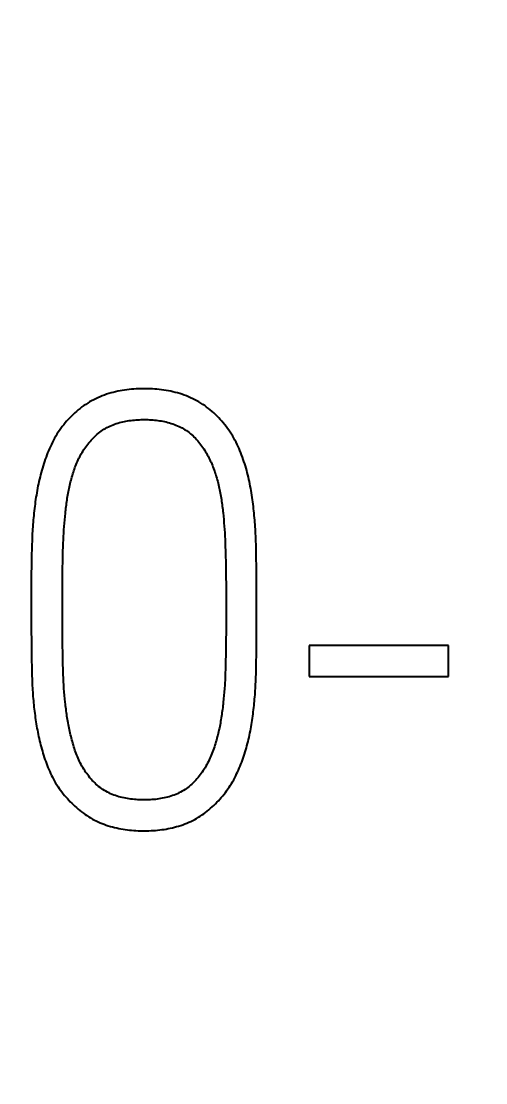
# Model space of a CAD drawing. Extents: x 0 to 420, y 0 to 297.
# Drawn here: x 137.773 to 139.474, y 169.757 to 173.647 of the extents above; entities that cross this region are included whole.
import ezdxf
from ezdxf.enums import TextEntityAlignment as Align

# ---------------------------------------------------------------- set-up
doc = ezdxf.new("R2010")
doc.units = 0
doc.header["$LTSCALE"] = 23.1
doc.layers.add('10100_DIM_FRONT', color=7, linetype='CONTINUOUS')
doc.layers.add('10500_FRONT_LABELING', color=7, linetype='CONTINUOUS')
doc.dimstyles.get("Standard").update_dxf_attribs({"dimtxt": 2.5, "dimasz": 2.5, "dimexe": 1.25, "dimexo": 0.625, "dimtad": 1, "dimcen": 2.5, "dimazin": 3, "dimtfac": 1, "dimtmove": 0, "dimatfit": 3})

# ---------------------------------------------------------------- blocks, each defined once
blk = doc.blocks.new('*D0')
at = {"layer": '10100_DIM_FRONT', "linetype": 'CONTINUOUS'}
for p, q in [((145.579763, 188.190376), (145.579763, 132.165384)), ((110.079763, 145.840376), (110.079763, 132.165384)), ((110.079763, 134.165384), (127.829763, 134.165384)), ((145.579763, 134.165384), (127.829763, 134.165384))]:
    blk.add_line(p, q, dxfattribs=at)
for points in [[(113.579763, 134.665384), (110.079763, 134.165384), (113.579763, 133.665384)], [(142.079763, 133.665384), (145.579763, 134.165384), (142.079763, 134.665384)]]:
    blk.add_solid(points, dxfattribs=at)
blk.add_text('35,5', height=3.5, dxfattribs=at).set_placement((123.999105, 135.040384), (133.499105, 135.040384), align=Align.FIT)
blk = doc.blocks.new('*D1')
at = {"layer": '10100_DIM_FRONT', "linetype": 'CONTINUOUS'}
for p, q in [((145.5798, 188.1904), (145.5798, 123.9566)), ((102.0798, 147.7414), (102.0798, 123.9566)), ((102.0798, 125.9566), (123.8298, 125.9566)), ((145.5798, 125.9566), (123.8298, 125.9566))]:
    blk.add_line(p, q, dxfattribs=at)
for points in [[(105.5798, 126.4566), (102.0798, 125.9566), (105.5798, 125.4566)], [(142.0798, 125.4566), (145.5798, 125.9566), (142.0798, 126.4566)]]:
    blk.add_solid(points, dxfattribs=at)
blk.add_text('43,5', height=3.5, dxfattribs=at).set_placement((119.7965, 126.8316), (129.5465, 126.8316), align=Align.FIT)

msp = doc.modelspace()

# ---------------------------------------------------------------- linework, layer by layer
at = {"layer": '10500_FRONT_LABELING', "color": 7, "linetype": 'CONTINUOUS'}
for p, q in [((137.9315, 171.8075), (137.9326, 171.8197)), ((137.9326, 171.8197), (137.9337, 171.832)), ((138.5121, 171.8455), (138.5134, 171.8333)), ((138.5134, 171.8333), (138.5145, 171.8211)), ((138.5145, 171.8211), (138.5155, 171.8089)), ((137.9283, 171.7586), (137.929, 171.7709)), ((137.929, 171.7709), (137.9297, 171.7831)), ((137.9297, 171.7831), (137.9306, 171.7953)), ((137.9306, 171.7953), (137.9315, 171.8075)), ((138.5155, 171.8089), (138.5165, 171.7967)), ((138.5165, 171.7967), (138.5173, 171.7844)), ((138.5173, 171.7844), (138.5181, 171.7722)), ((138.5181, 171.7722), (138.5188, 171.7599)), ((137.9267, 171.7219), (137.9272, 171.7341)), ((137.9272, 171.7341), (137.9277, 171.7464)), ((137.9277, 171.7464), (137.9283, 171.7586)), ((138.5188, 171.7599), (138.5194, 171.7476)), ((138.5194, 171.7476), (138.52, 171.7353)), ((138.52, 171.7353), (138.5204, 171.723)), ((138.6322, 171.7439), (138.6316, 171.7606)), ((138.6328, 171.7272), (138.6322, 171.7439)), ((137.8114, 171.694), (137.811, 171.6689)), ((137.8117, 171.7107), (137.8114, 171.694)), ((137.8122, 171.7274), (137.8117, 171.7107)), ((137.9257, 171.6852), (137.9261, 171.7035)), ((137.9261, 171.7035), (137.9267, 171.7219)), ((138.5204, 171.723), (138.521, 171.7045)), ((138.521, 171.7045), (138.5215, 171.6861)), ((138.6332, 171.7105), (138.6328, 171.7272)), ((138.6337, 171.6854), (138.6332, 171.7105)), ((137.811, 171.6689), (137.8102, 171.6019)), ((137.9249, 171.6423), (137.9253, 171.6668)), ((137.9253, 171.6668), (137.9257, 171.6852)), ((138.5215, 171.6861), (138.5219, 171.6676)), ((138.5219, 171.6676), (138.5223, 171.643)), ((138.6343, 171.6436), (138.6337, 171.6854)), ((137.9245, 171.6117), (137.9249, 171.6423)), ((138.5223, 171.643), (138.5227, 171.6122)), ((138.6349, 171.5851), (138.6343, 171.6436)), ((137.8102, 171.6019), (137.8099, 171.5516)), ((137.924, 171.5504), (137.9242, 171.581)), ((137.9242, 171.581), (137.9245, 171.6117)), ((138.5227, 171.6122), (138.523, 171.5814)), ((138.523, 171.5814), (138.5231, 171.5691)), ((137.8099, 171.5516), (137.8098, 171.477)), ((137.9239, 171.5197), (137.924, 171.5504)), ((138.5231, 171.5691), (138.5233, 171.5383)), ((138.5233, 171.5383), (138.5233, 171.5075)), ((137.9238, 171.4705), (137.9239, 171.5197)), ((138.5233, 171.5075), (138.5233, 171.4577)), ((138.6351, 171.4534), (138.6351, 171.5265)), ((137.8098, 171.477), (137.8099, 171.4222)), ((137.9239, 171.4449), (137.9238, 171.4705)), ((137.8099, 171.4222), (137.8103, 171.3675)), ((137.924, 171.4193), (137.9239, 171.4449)), ((138.5232, 171.4321), (138.523, 171.4065)), ((138.5233, 171.4577), (138.5232, 171.4321)), ((138.6349, 171.3984), (138.6351, 171.4534)), ((137.9242, 171.3937), (137.924, 171.4193)), ((137.9246, 171.3617), (137.9242, 171.3937)), ((138.523, 171.4065), (138.5228, 171.3808)), ((138.6342, 171.3276), (138.6349, 171.3984)), ((137.8103, 171.3675), (137.8111, 171.3051)), ((137.925, 171.3297), (137.9246, 171.3617)), ((138.5224, 171.3488), (138.522, 171.3232)), ((138.5228, 171.3808), (138.5224, 171.3488)), ((138.8275, 171.3593), (138.8275, 171.2462)), ((139.3376, 171.3593), (138.8275, 171.3593)), ((139.3376, 171.2462), (139.3376, 171.3593)), ((137.8111, 171.3051), (137.8115, 171.2816)), ((137.9254, 171.3105), (137.925, 171.3297)), ((137.9258, 171.2913), (137.9254, 171.3105)), ((138.5216, 171.3039), (138.5212, 171.2847)), ((138.522, 171.3232), (138.5216, 171.3039)), ((138.6337, 171.2962), (138.6342, 171.3276)), ((137.8115, 171.2816), (137.8118, 171.266)), ((137.8118, 171.266), (137.8122, 171.2504)), ((137.9264, 171.2721), (137.9258, 171.2913)), ((138.5208, 171.2719), (138.5204, 171.2591)), ((138.5212, 171.2847), (138.5208, 171.2719)), ((138.6329, 171.257), (138.6333, 171.2727)), ((138.6333, 171.2727), (138.6337, 171.2962)), ((137.8122, 171.2504), (137.8128, 171.2348)), ((137.8128, 171.2348), (137.8134, 171.2193)), ((137.9276, 171.2401), (137.927, 171.2529)), ((137.9282, 171.2273), (137.9276, 171.2401)), ((137.929, 171.2145), (137.9282, 171.2273)), ((138.5199, 171.2463), (138.5193, 171.2335)), ((138.5204, 171.2591), (138.5199, 171.2463)), ((138.6324, 171.2413), (138.6329, 171.257)), ((138.8275, 171.2462), (139.3376, 171.2462)), ((137.9298, 171.2018), (137.929, 171.2145)), ((137.9308, 171.1891), (137.9298, 171.2018)), ((137.9318, 171.1764), (137.9308, 171.1891)), ((138.5164, 171.1888), (138.5153, 171.176)), ((138.5173, 171.2015), (138.5164, 171.1888)), ((138.5182, 171.2143), (138.5173, 171.2015)), ((137.933, 171.1637), (137.9318, 171.1764)), ((137.9343, 171.151), (137.933, 171.1637)), ((138.5153, 171.176), (138.5141, 171.1633))]:
    msp.add_line(p, q, dxfattribs=at)
for points in [[(138.6316, 171.7606), (138.6312, 171.7689), (138.6307, 171.7773), (138.6303, 171.7856), (138.6298, 171.7939), (138.6292, 171.8023), (138.6286, 171.8106), (138.628, 171.8189), (138.6273, 171.8272), (138.6265, 171.8355), (138.6257, 171.8439), (138.6249, 171.8522), (138.624, 171.8605), (138.6231, 171.8688), (138.6221, 171.8771), (138.621, 171.8854), (138.6199, 171.8936), (138.6188, 171.9019), (138.6175, 171.9102), (138.6162, 171.9185), (138.6149, 171.9267), (138.6134, 171.935), (138.6119, 171.9432), (138.6103, 171.9515), (138.6086, 171.9597), (138.6068, 171.968), (138.6049, 171.9762), (138.6029, 171.9844), (138.6008, 171.9926), (138.5986, 172.0008), (138.5962, 172.009), (138.5938, 172.0172), (138.5913, 172.0253), (138.5887, 172.0334), (138.586, 172.0414), (138.5832, 172.0495), (138.5802, 172.0574), (138.5772, 172.0653), (138.574, 172.0732), (138.5706, 172.0809), (138.5672, 172.0887), (138.5636, 172.0963), (138.5598, 172.1039), (138.5558, 172.1114), (138.5517, 172.1189), (138.5474, 172.1263), (138.543, 172.1336), (138.5383, 172.1407), (138.5335, 172.1478), (138.5286, 172.1547), (138.5236, 172.1615), (138.5184, 172.1682), (138.5131, 172.1748), (138.5076, 172.1812), (138.502, 172.1876), (138.4963, 172.1937), (138.4904, 172.1998), (138.4843, 172.2057), (138.4781, 172.2115), (138.4718, 172.2171), (138.4653, 172.2226), (138.4586, 172.2279), (138.4518, 172.2331), (138.4448, 172.2381), (138.4377, 172.2429), (138.4306, 172.2475), (138.4233, 172.2519), (138.416, 172.256), (138.4085, 172.26), (138.401, 172.2637), (138.3933, 172.2673), (138.3855, 172.2707), (138.3777, 172.2738), (138.3698, 172.2768), (138.3617, 172.2796), (138.3536, 172.2822), (138.3454, 172.2846), (138.3371, 172.2868), (138.3288, 172.2889), (138.3205, 172.2907), (138.3122, 172.2924), (138.3038, 172.2939), (138.2954, 172.2952), (138.2871, 172.2964), (138.2787, 172.2974), (138.2702, 172.2982), (138.2618, 172.2989), (138.2534, 172.2994), (138.2449, 172.2998), (138.2364, 172.3001), (138.228, 172.3002), (138.2195, 172.3002), (138.211, 172.3001), (138.2024, 172.2998), (138.1939, 172.2994), (138.1854, 172.2989), (138.1769, 172.2982), (138.1684, 172.2973), (138.16, 172.2963), (138.1516, 172.2952), (138.1432, 172.2939), (138.1349, 172.2924), (138.1266, 172.2907), (138.1184, 172.2889), (138.1102, 172.2869), (138.102, 172.2846), (138.0938, 172.2823), (138.0857, 172.2797), (138.0777, 172.2769), (138.0697, 172.2739), (138.0617, 172.2707), (138.0539, 172.2673), (138.0462, 172.2637), (138.0386, 172.26), (138.0311, 172.256), (138.0237, 172.2518), (138.0165, 172.2474), (138.0094, 172.2429), (138.0024, 172.2381), (137.9955, 172.2332), (137.9887, 172.2281), (137.9821, 172.2227), (137.9755, 172.2172), (137.9691, 172.2116), (137.9629, 172.2057), (137.9568, 172.1998), (137.9509, 172.1937), (137.9451, 172.1875), (137.9395, 172.1811), (137.934, 172.1747), (137.9287, 172.1681), (137.9235, 172.1614), (137.9184, 172.1545), (137.9135, 172.1476), (137.9087, 172.1405), (137.9041, 172.1334), (137.8996, 172.1261), (137.8953, 172.1187), (137.8912, 172.1113), (137.8873, 172.1038), (137.8836, 172.0962), (137.88, 172.0886), (137.8765, 172.0809), (137.8732, 172.0731), (137.87, 172.0653), (137.8669, 172.0575), (137.864, 172.0496), (137.8612, 172.0416), (137.8585, 172.0337), (137.8558, 172.0256), (137.8533, 172.0176), (137.8509, 172.0095), (137.8485, 172.0014), (137.8463, 171.9932), (137.8441, 171.985), (137.842, 171.9768), (137.84, 171.9685), (137.8381, 171.9603), (137.8363, 171.952), (137.8346, 171.9438), (137.833, 171.9355), (137.8314, 171.9272), (137.83, 171.9189), (137.8286, 171.9107), (137.8272, 171.9024), (137.826, 171.8941), (137.8248, 171.8858), (137.8237, 171.8775), (137.8226, 171.8692)], [(137.9337, 171.832), (137.9349, 171.8442), (137.9355, 171.8503), (137.9362, 171.8564), (137.9369, 171.8625), (137.9377, 171.8686), (137.9384, 171.8747), (137.9393, 171.8808), (137.9401, 171.8868), (137.941, 171.8929), (137.9419, 171.899), (137.9429, 171.905), (137.9439, 171.9111), (137.945, 171.9171), (137.9461, 171.9231), (137.9473, 171.9291), (137.9485, 171.935), (137.9498, 171.941), (137.9512, 171.9469), (137.9526, 171.9529), (137.954, 171.9588), (137.9556, 171.9647), (137.9571, 171.9705), (137.9588, 171.9764), (137.9605, 171.9822), (137.9622, 171.9881), (137.9641, 171.9939), (137.966, 171.9997), (137.968, 172.0054), (137.97, 172.0112), (137.9722, 172.0169), (137.9744, 172.0226), (137.9768, 172.0282), (137.9792, 172.0339), (137.9818, 172.0395), (137.9845, 172.0451), (137.9873, 172.0506), (137.9902, 172.0561), (137.9932, 172.0615), (137.9964, 172.0669), (137.9996, 172.0721), (138.003, 172.0773), (138.0064, 172.0824), (138.01, 172.0875), (138.0136, 172.0924), (138.0174, 172.0973), (138.0213, 172.1021), (138.0253, 172.1068), (138.0294, 172.1115), (138.0336, 172.116), (138.0379, 172.1205), (138.0424, 172.1248), (138.0469, 172.1291), (138.0515, 172.1331), (138.0562, 172.1371), (138.0611, 172.1408), (138.066, 172.1445), (138.071, 172.148), (138.0762, 172.1514), (138.0814, 172.1546), (138.0868, 172.1576), (138.0922, 172.1605), (138.0978, 172.1632), (138.1035, 172.1657), (138.1093, 172.1681), (138.1151, 172.1703), (138.121, 172.1723), (138.1269, 172.1742), (138.1328, 172.1759), (138.1388, 172.1775), (138.1447, 172.1789), (138.1508, 172.1802), (138.1568, 172.1814), (138.1629, 172.1824), (138.169, 172.1834), (138.1752, 172.1842), (138.1813, 172.1849), (138.1875, 172.1855), (138.1937, 172.186), (138.1999, 172.1864), (138.2061, 172.1867), (138.2123, 172.1869), (138.2185, 172.1871), (138.2246, 172.1871), (138.2308, 172.187), (138.2369, 172.1869), (138.2431, 172.1866), (138.2492, 172.1863), (138.2553, 172.1859), (138.2614, 172.1853), (138.2676, 172.1847), (138.2737, 172.1839), (138.2797, 172.183), (138.2858, 172.182), (138.2919, 172.1809), (138.2979, 172.1796), (138.304, 172.1783), (138.31, 172.1767), (138.3161, 172.175), (138.322, 172.1732), (138.328, 172.1712), (138.3338, 172.1691), (138.3396, 172.1669), (138.3453, 172.1645), (138.3509, 172.1619), (138.3565, 172.1591), (138.362, 172.1563), (138.3674, 172.1532), (138.3727, 172.15), (138.3779, 172.1465), (138.3831, 172.143), (138.3881, 172.1393), (138.393, 172.1354), (138.3977, 172.1314), (138.4023, 172.1272), (138.4068, 172.123), (138.4111, 172.1185), (138.4153, 172.114), (138.4193, 172.1093), (138.4233, 172.1045), (138.4271, 172.0996), (138.4308, 172.0946), (138.4345, 172.0896), (138.4381, 172.0844), (138.4415, 172.0793), (138.4449, 172.0741), (138.4481, 172.0688), (138.4513, 172.0635), (138.4543, 172.0581), (138.4573, 172.0527), (138.4601, 172.0472), (138.4629, 172.0417), (138.4655, 172.0361), (138.4681, 172.0305), (138.4706, 172.0249), (138.4729, 172.0192), (138.4752, 172.0134), (138.4774, 172.0076), (138.4796, 172.0018), (138.4816, 171.9959), (138.4836, 171.99), (138.4855, 171.9841), (138.4873, 171.9781), (138.4891, 171.9722), (138.4908, 171.9662)], [(138.4908, 171.9662), (138.4924, 171.9603), (138.4939, 171.9543), (138.4954, 171.9483), (138.4968, 171.9423), (138.4982, 171.9363), (138.4995, 171.9303), (138.5007, 171.9243), (138.5019, 171.9183), (138.503, 171.9123), (138.504, 171.9062), (138.505, 171.9002), (138.506, 171.8941), (138.5069, 171.8881), (138.5077, 171.882), (138.5086, 171.8759), (138.5093, 171.8699), (138.5101, 171.8638), (138.5108, 171.8577), (138.5115, 171.8516), (138.5121, 171.8455)], [(137.8226, 171.8692), (137.8216, 171.8609), (137.8206, 171.8526), (137.8197, 171.8442), (137.8188, 171.8359), (137.818, 171.8276), (137.8173, 171.8193), (137.8166, 171.8109), (137.8159, 171.8026), (137.8153, 171.7943), (137.8148, 171.7859), (137.8143, 171.7776), (137.8138, 171.7692), (137.8134, 171.7609), (137.8131, 171.7525), (137.8127, 171.7442), (137.8122, 171.7274)], [(138.6351, 171.5265), (138.6351, 171.5348), (138.6349, 171.5851)], [(137.927, 171.2529), (137.9266, 171.2657), (137.9264, 171.2721)], [(138.5193, 171.2335), (138.5186, 171.2207), (138.5182, 171.2143)], [(138.6036, 171.0072), (138.6055, 171.015), (138.6073, 171.0227), (138.609, 171.0304), (138.6106, 171.0382), (138.6121, 171.046), (138.6136, 171.0537), (138.6149, 171.0615), (138.6163, 171.0693), (138.6175, 171.0771), (138.6187, 171.0849), (138.6199, 171.0927), (138.6209, 171.1005), (138.622, 171.1083), (138.6229, 171.1161), (138.6239, 171.1239), (138.6248, 171.1317), (138.6256, 171.1395), (138.6264, 171.1473), (138.6271, 171.1551), (138.6278, 171.1629), (138.6285, 171.1708), (138.6291, 171.1786), (138.6296, 171.1864), (138.6301, 171.1942), (138.6306, 171.2021), (138.6311, 171.2099), (138.6314, 171.2177), (138.6318, 171.2256), (138.6324, 171.2413)], [(137.8134, 171.2193), (137.8138, 171.2115), (137.8142, 171.2037), (137.8147, 171.1959), (137.8152, 171.1881), (137.8157, 171.1804), (137.8163, 171.1726), (137.817, 171.1648), (137.8176, 171.1571), (137.8184, 171.1493), (137.8191, 171.1416), (137.8199, 171.1338), (137.8208, 171.1261), (137.8217, 171.1183), (137.8227, 171.1106), (137.8237, 171.1028), (137.8247, 171.0951), (137.8258, 171.0874), (137.827, 171.0797), (137.8282, 171.0719), (137.8295, 171.0642), (137.8309, 171.0565), (137.8323, 171.0488), (137.8337, 171.0411), (137.8353, 171.0334), (137.8369, 171.0257), (137.8386, 171.0181), (137.8404, 171.0104), (137.8423, 171.0027), (137.8442, 170.9951), (137.8462, 170.9874), (137.8484, 170.9798), (137.8506, 170.9721), (137.8528, 170.9645), (137.8552, 170.9569), (137.8576, 170.9494), (137.8602, 170.9418), (137.8628, 170.9343), (137.8655, 170.9269), (137.8683, 170.9195), (137.8712, 170.9122), (137.8743, 170.9049), (137.8774, 170.8976), (137.8807, 170.8904), (137.8841, 170.8833), (137.8877, 170.8762), (137.8914, 170.8692), (137.8953, 170.8623), (137.8993, 170.8554), (137.9035, 170.8486), (137.9079, 170.8419), (137.9124, 170.8353), (137.917, 170.8289), (137.9218, 170.8225), (137.9267, 170.8163), (137.9317, 170.8102), (137.9368, 170.8042), (137.9421, 170.7983), (137.9474, 170.7925), (137.9529, 170.7868), (137.9585, 170.7812), (137.9641, 170.7757), (137.9699, 170.7704), (137.9758, 170.7651), (137.9818, 170.7599), (137.988, 170.7548), (137.9942, 170.7499), (138.0006, 170.745), (138.0071, 170.7404), (138.0136, 170.7359), (138.0203, 170.7316), (138.0271, 170.7275), (138.0339, 170.7235), (138.0409, 170.7198), (138.0479, 170.7163), (138.0551, 170.7129), (138.0623, 170.7098), (138.0696, 170.7068), (138.0771, 170.704), (138.0846, 170.7014), (138.0921, 170.6989), (138.0998, 170.6966), (138.1075, 170.6944), (138.1152, 170.6925), (138.1229, 170.6907), (138.1307, 170.689), (138.1384, 170.6876), (138.1462, 170.6862), (138.154, 170.685), (138.1618, 170.684), (138.1697, 170.6831), (138.1775, 170.6823), (138.1854, 170.6816), (138.1933, 170.6811), (138.2012, 170.6807), (138.2091, 170.6805), (138.217, 170.6803), (138.225, 170.6803), (138.2329, 170.6804), (138.2409, 170.6806), (138.2488, 170.6809), (138.2568, 170.6813), (138.2647, 170.6819), (138.2725, 170.6826), (138.2804, 170.6835), (138.2882, 170.6845), (138.296, 170.6856), (138.3037, 170.6868), (138.3115, 170.6883), (138.3191, 170.6898), (138.3268, 170.6916), (138.3344, 170.6934), (138.342, 170.6955), (138.3496, 170.6977), (138.3571, 170.7001), (138.3646, 170.7026), (138.372, 170.7054), (138.3794, 170.7083), (138.3868, 170.7115), (138.3941, 170.7148), (138.4012, 170.7183), (138.4083, 170.7219), (138.4152, 170.7258), (138.422, 170.7298), (138.4287, 170.734), (138.4353, 170.7384), (138.4417, 170.7429), (138.4481, 170.7476), (138.4543, 170.7524), (138.4605, 170.7574), (138.4665, 170.7626), (138.4725, 170.7679), (138.4783, 170.7733), (138.4841, 170.7789), (138.4896, 170.7846), (138.4951, 170.7903), (138.5004, 170.7962), (138.5057, 170.8022), (138.5107, 170.8083), (138.5157, 170.8144), (138.5206, 170.8207), (138.5253, 170.8271), (138.5299, 170.8335), (138.5344, 170.8401), (138.5387, 170.8467), (138.5429, 170.8535), (138.547, 170.8603), (138.551, 170.8673), (138.5548, 170.8743), (138.5584, 170.8813), (138.5619, 170.8884), (138.5653, 170.8955), (138.5686, 170.9027), (138.5717, 170.91), (138.5748, 170.9172), (138.5777, 170.9245), (138.5805, 170.9319), (138.5832, 170.9393), (138.5858, 170.9467), (138.5883, 170.9542), (138.5908, 170.9616), (138.5931, 170.9692), (138.5954, 170.9767), (138.5976, 170.9843), (138.5997, 170.9919), (138.6017, 170.9996), (138.6036, 171.0072)], [(137.946, 171.0691), (137.9448, 171.0754), (137.9437, 171.0817), (137.9426, 171.0879), (137.9416, 171.0942), (137.9407, 171.1005), (137.9397, 171.1068), (137.9388, 171.1131), (137.938, 171.1194), (137.9372, 171.1257), (137.9364, 171.132), (137.9357, 171.1384), (137.935, 171.1447), (137.9343, 171.151)], [(138.5141, 171.1633), (138.5128, 171.1506), (138.5122, 171.1442), (138.5114, 171.1379), (138.5107, 171.1316), (138.5099, 171.1252), (138.5091, 171.1189), (138.5082, 171.1126), (138.5074, 171.1062), (138.5064, 171.0999), (138.5054, 171.0936), (138.5044, 171.0873), (138.5033, 171.081), (138.5022, 171.0747), (138.501, 171.0684), (138.4998, 171.0621), (138.4985, 171.0559), (138.4971, 171.0496), (138.4957, 171.0433), (138.4942, 171.0371), (138.4927, 171.0308), (138.4911, 171.0246), (138.4894, 171.0184), (138.4877, 171.0122), (138.4859, 171.006), (138.4841, 170.9999), (138.4822, 170.9937), (138.4802, 170.9876), (138.4782, 170.9816), (138.4761, 170.9755), (138.4738, 170.9695), (138.4716, 170.9635), (138.4692, 170.9576), (138.4667, 170.9516), (138.4641, 170.9458), (138.4615, 170.9399), (138.4587, 170.9341), (138.4557, 170.9284), (138.4527, 170.9227), (138.4495, 170.917), (138.4463, 170.9115), (138.4429, 170.906), (138.4394, 170.9007), (138.4358, 170.8954), (138.4321, 170.8901), (138.4283, 170.885), (138.4244, 170.8799), (138.4204, 170.875), (138.4163, 170.8701), (138.412, 170.8653), (138.4075, 170.8606), (138.403, 170.856), (138.3983, 170.8516), (138.3934, 170.8473), (138.3885, 170.8432), (138.3834, 170.8392), (138.3783, 170.8354), (138.373, 170.8318), (138.3676, 170.8284), (138.3621, 170.8251), (138.3565, 170.822), (138.3508, 170.819), (138.3449, 170.8163), (138.339, 170.8137), (138.333, 170.8113), (138.3269, 170.8091), (138.3208, 170.8071), (138.3147, 170.8052), (138.3085, 170.8035), (138.3023, 170.8019), (138.296, 170.8005), (138.2898, 170.7993), (138.2835, 170.7981), (138.2771, 170.7972), (138.2707, 170.7963), (138.2643, 170.7955), (138.2579, 170.7949), (138.2514, 170.7944), (138.245, 170.794), (138.2386, 170.7937), (138.2322, 170.7935), (138.2258, 170.7935), (138.2194, 170.7935), (138.213, 170.7936), (138.2066, 170.7938), (138.2003, 170.7941), (138.1939, 170.7945), (138.1875, 170.795), (138.1812, 170.7956), (138.1749, 170.7964), (138.1685, 170.7972), (138.1622, 170.7982), (138.1559, 170.7993), (138.1496, 170.8006), (138.1433, 170.802), (138.137, 170.8036), (138.1308, 170.8053), (138.1246, 170.8071), (138.1184, 170.8092), (138.1124, 170.8113), (138.1064, 170.8137), (138.1005, 170.8162), (138.0947, 170.8189), (138.0889, 170.8218), (138.0833, 170.8249), (138.0777, 170.8282), (138.0723, 170.8317), (138.0669, 170.8353), (138.0617, 170.8391), (138.0565, 170.8431), (138.0516, 170.8472), (138.0468, 170.8515), (138.0421, 170.8559), (138.0375, 170.8604), (138.0331, 170.8651), (138.0288, 170.8699), (138.0247, 170.8749), (138.0206, 170.8799), (138.0167, 170.885), (138.0129, 170.8903), (138.0091, 170.8956), (138.0056, 170.9009), (138.0021, 170.9064), (137.9988, 170.9119), (137.9956, 170.9174), (137.9925, 170.923), (137.9896, 170.9287), (137.9868, 170.9345), (137.9841, 170.9403), (137.9815, 170.9461), (137.979, 170.9521), (137.9766, 170.958), (137.9743, 170.964), (137.9721, 170.9701), (137.9699, 170.9762), (137.9679, 170.9823), (137.9659, 170.9884), (137.964, 170.9946), (137.9622, 171.0008), (137.9604, 171.007), (137.9587, 171.0131), (137.9571, 171.0193), (137.9555, 171.0255), (137.954, 171.0317), (137.9525, 171.0379), (137.9511, 171.0442), (137.9497, 171.0504), (137.9484, 171.0566), (137.9472, 171.0629), (137.946, 171.0691)]]:
    msp.add_lwpolyline(points, dxfattribs=at)

# ---------------------------------------------------------------- dimensions: what is measured, and where the dimension line sits
at = {"layer": '10100_DIM_FRONT', "linetype": 'CONTINUOUS'}
for base, p1, picture, middle in [((145.5798, 125.9566), (102.0798, 147.7414), '*D1', (124.6715, 128.5816)), ((145.5798, 134.1654), (110.0798, 145.8404), '*D0', (128.7491, 136.7904))]:
    dim = msp.add_linear_dim(base=base, p1=p1, p2=(145.5798, 188.1904), dimstyle='Standard', dxfattribs=at)
    dim.commit()
    dim.dimension.update_dxf_attribs({"geometry": picture, "text_midpoint": middle, "dimtype": 128})

doc.saveas('drawing.dxf')
